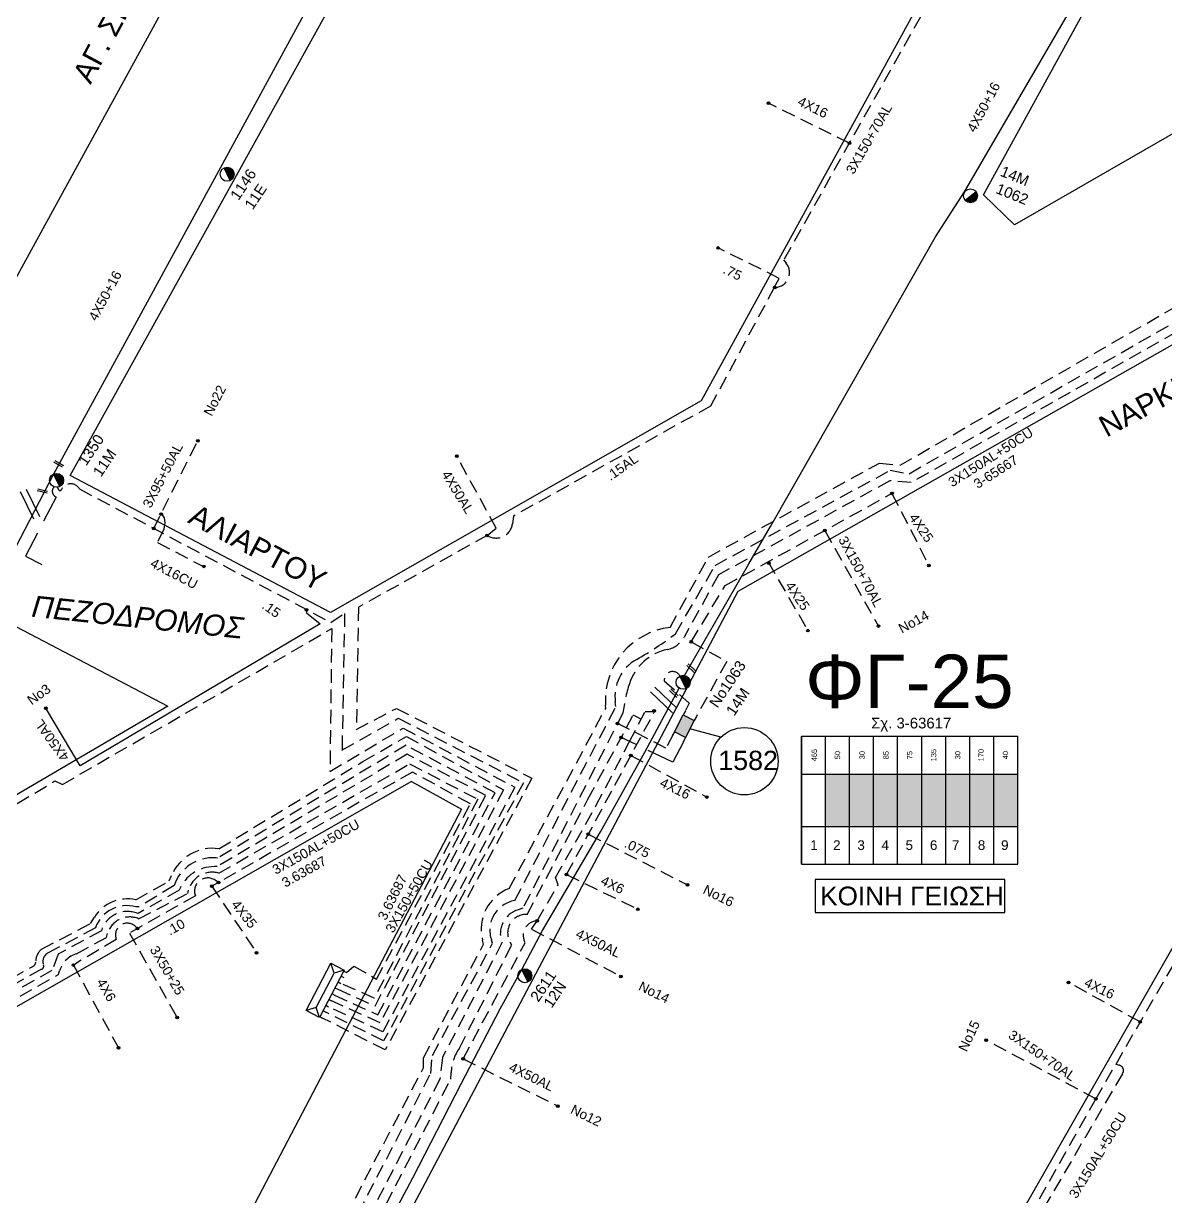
# Model space of a CAD drawing. Header units: millimetres. Extents: x 2101 to 3312, y 775 to 1363.
# Drawn here: x 2577.4 to 2684.2, y 838.9 to 948.8 of the extents above; entities that cross this region are included whole.
import ezdxf
from ezdxf.enums import TextEntityAlignment as Align

# ---------------------------------------------------------------- set-up
doc = ezdxf.new("R2010")
doc.units = ezdxf.units.MM
doc.linetypes.add('DASHED', pattern=[19.05, 12.7, -6.35])
for name, color, linetype in [('Link Box 4 Διευθύνσεων', 7, 'Continuous'), ('Άγνωστα', 7, 'Continuous'), ('Ασφαλειοκιβώτια Χ.Τ 9 αναχωρήσεων', 7, 'Continuous'), ('Γυμνά εναέρια ΧΤ (3Φ)   4x16CU', 7, 'Continuous'), ('Γυμνά εναέρια ΧΤ (3Φ)   4x50AL', 7, 'Continuous'), ('Εναέρια παροχή ΧΤ 4x16', 7, 'SYN_LINE'), ('Επιγραφές - Σχήματα', 7, 'Continuous'), ('Καλώδια ΧΤ   3x150+70AL', 7, 'DASHED'), ('Καλώδια ΧΤ   3x150AL+50CU', 7, 'DASHED'), ('Καλώδια ΧΤ   3x150AL+50XLPE', 7, 'DASHED'), ('Καλώδια ΧΤ   3x95+50 AL XLPE', 7, 'DASHED'), ('Καλώδια ΧΤ   4x50CU', 7, 'DASHED'), ('Μηχανική τομή', 7, 'Continuous'), ('Στύλος ΦΜ', 7, 'Continuous'), ('Στύλος ΦΜ @ 1', 7, 'Continuous'), ('Συνδέσεις', 7, 'Continuous'), ('Τομή', 7, 'Continuous'), ('Υποσταθμός πόλεως', 7, 'Continuous'), ('Υπόβαθρο ΔΕΗ', 7, 'Continuous'), ('Υπόγεια Καλώδια Δικτύου ΧΤ   .075', 7, 'DASHED'), ('Υπόγεια Καλώδια Δικτύου ΧΤ   .10', 7, 'DASHED'), ('Υπόγεια Καλώδια Δικτύου ΧΤ   .15', 7, 'DASHED'), ('Υπόγεια καλώδια Παροχών ΧΤ   4x25', 7, 'DASHED'), ('Υπόγεια καλώδια Παροχών ΧΤ   4x6', 7, 'DASHED')]:
    doc.layers.add(name, color=color, linetype=linetype)
doc.styles.add('arial', font='arial.ttf')
doc.styles.get("Standard").update_dxf_attribs({"font": 'arial.ttf'})
doc.linetypes.add('SYN_LINE', pattern='A,0.5,-0.0001,["/\\/\\/\\/",Standard,S=0.1,R=0,X=0,Y=-0.05],-0.25', length=0.7501)

# ---------------------------------------------------------------- blocks, each defined once
blk = doc.blocks.new('ΥΠΑΡΧΩΝ ΤΣΙΜΕΝΤΕΝΙΟΣ ΣΤΥΛΟΣ')
at = {"layer": 'Στύλος ΦΜ'}
blk.add_hatch(color=7, dxfattribs=at).paths.add_polyline_path([(-1.29, -2.28, 0.574793), (2.62, 0, 0.268822), (1.3, 2.27)])
at = {"layer": 'Στύλος ΦΜ', "color": 7}
blk.add_line((-1.29, -2.28), (1.3, 2.27), dxfattribs=at)
blk.add_circle((0, 0), 2.62, dxfattribs=at)
at = {"layer": 'Στύλος ΦΜ', "flags": 4}
for tag, p in [('ΑΡΙΘΜΟΣ', (-4.68, 8.05)), ('ΤΥΠΟΣ', (-4.91, 3.03))]:
    blk.add_attdef(tag, p, '', height=4, dxfattribs=at)
blk = doc.blocks.new('ΤΟΜΗ')
at = {"layer": 'Τομή', "ltscale": 40}
for p, q in [((-5.68, 0), (5.68, 0)), ((5.68, -2.33), (-5.68, -2.33))]:
    blk.add_line(p, q, dxfattribs=at)
blk = doc.blocks.new('ΜΗΧΑΝΙΚΗ ΤΟΜΗ')
at = {"layer": 'Μηχανική τομή', "ltscale": 40}
for p, q in [((-1.89, 0.78), (1.89, 0.78)), ((1.89, 0), (-1.89, 0))]:
    blk.add_line(p, q, dxfattribs=at)
blk = doc.blocks.new('_ΣΥΝΔΕΣΗ')
at = {"layer": 'Συνδέσεις', "linetype": 'SYN_LINE', "ltscale": 40}
blk.add_hatch(color=256, dxfattribs=at).paths.add_polyline_path([(0.5, -0.01, 1), (-0.5, -0.01, 1)])
at = {"layer": 'Συνδέσεις'}
blk.add_circle((0, -0.01), 0.5, dxfattribs=at)
blk = doc.blocks.new('ΑΣΦΑΛΕΙΟΚΙΒΩΤΙΟ ΥΠΟΣΤΑΘΜΟΥ 9 ΑΝΑΧΩΡΗΣΕΩΝ')
at = {"layer": 'Ασφαλειοκιβώτια Χ.Τ 9 αναχωρήσεων', "ltscale": 40}
for p, q in [((-23.8, 40.36), (24.02, 40.36)), ((-9.72, 40.36), (-9.72, -40.64)), ((9.94, 40.36), (9.94, -40.64)), ((-23.8, 31.36), (24.02, 31.36)), ((-23.8, 22.36), (24.02, 22.36)), ((-23.8, 13.36), (24.02, 13.36)), ((-23.8, 4.36), (24.02, 4.36)), ((-23.8, -4.64), (24.02, -4.64)), ((-23.8, -13.64), (24.02, -13.64)), ((-23.8, -22.64), (24.02, -22.64)), ((-23.8, -31.64), (24.02, -31.64))]:
    blk.add_line(p, q, dxfattribs=at)
at = {"layer": 'Ασφαλειοκιβώτια Χ.Τ 9 αναχωρήσεων'}
blk.add_lwpolyline([(-23.8, -40.64), (24.02, -40.64), (24.02, 40.36), (-23.8, 40.36)], close=True, dxfattribs=at)
for s, p in [('1', (-18.45, 37.08)), ('2', (-18.45, 28.51)), ('3', (-18.45, 19.44)), ('4', (-18.45, 10.41)), ('5', (-18.45, 1.4)), ('6', (-18.45, -7.73)), ('7', (-18.45, -15.98)), ('8', (-18.45, -25.66)), ('9', (-18.45, -34.36))]:
    blk.add_text(s, height=3.6, rotation=270, dxfattribs=at).set_placement(p)
at = {"layer": 'Ασφαλειοκιβώτια Χ.Τ 9 αναχωρήσεων', "ltscale": 40}
for tag, height, p in [('ΟΝΟΜΑ', 5, (-0.16, 44.31)), ('ΚΕΙΜΕΝΟ 1', 2, (17.06, 35.59)), ('ΚΕΙΜΕΝΟ 2', 2, (17.06, 26.88)), ('ΚΕΙΜΕΝΟ 3', 2, (17.06, 17.69)), ('ΚΕΙΜΕΝΟ 4', 2, (17.06, 8.71)), ('ΚΕΙΜΕΝΟ 5', 2, (17.06, -0.13)), ('ΚΕΙΜΕΝΟ 6', 2, (17.06, -9.05)), ('ΚΕΙΜΕΝΟ 7', 2, (17.06, -18.13)), ('ΚΕΙΜΕΝΟ 8', 2, (17.06, -26.85)), ('ΚΕΙΜΕΝΟ 9', 2, (17.06, -35.99)), ('ΣΧ', 2, (-0.1, -42.64))]:
    blk.add_attdef(tag, text='', height=height, dxfattribs=at).set_placement(p, align=Align.MIDDLE_CENTER)
blk = doc.blocks.new('ΥΠΟΣΤΑΘΜΟΣ ΠΟΛΕΩΣ 9 ΑΝΑΧΩΡΗΣΕΩΝ')
at = {"layer": 'Υποσταθμός πόλεως', "ltscale": 40}
for p, q in [((-9.63, -2.82), (-9.63, -4)), ((-7.12, -2.82), (-7.12, -4)), ((-4.84, -2.82), (-4.84, -4)), ((-2.36, -2.82), (-2.36, -4)), ((0.09, -2.82), (0.09, -4)), ((2.55, -2.82), (2.55, -4)), ((5.02, -2.82), (5.02, -4)), ((7.48, -2.82), (7.48, -4)), ((9.61, -2.82), (9.61, -4))]:
    blk.add_line(p, q, dxfattribs=at)
blk.add_lwpolyline([(-10.02, 2.82), (10.02, 2.82), (10.02, -2.82), (-10.02, -2.82)], close=True, dxfattribs=at)
for points in [[(-7.21, 0), (-10.02, 2.82)], [(-10.02, -2.82), (-7.21, 0)], [(-7.21, 0), (7.21, 0)], [(7.21, 0), (10.02, 2.82)], [(10.02, -2.82), (7.21, 0)]]:
    blk.add_lwpolyline(points, dxfattribs=at)
at = {"layer": 'Υποσταθμός πόλεως', "linetype": 'SYN_LINE', "ltscale": 40, "flags": 1}
for tag, p in [('ΜΕΤΑΣΧΗΜΑΤΙΣΜΟΣ', (10.79, 1.71)), ('ΙΣΧΥΣ', (10.77, -1.08)), ('ΑΡΙΘΜΟΣ', (10.89, -3.8))]:
    blk.add_attdef(tag, p, '', height=1.8, dxfattribs=at)
blk = doc.blocks.new('LINK BOX 4 ΑΝΑΧΩΡΗΣΕΩΝ')
at = {"layer": 'Link Box 4 Διευθύνσεων', "ltscale": 40}
blk.add_hatch(color=256, dxfattribs=at).paths.add_polyline_path([(-3.54, 0), (-3.54, -4.67), (3.54, -4.67), (3.54, 0)])
for p, q in [((-3.54, 0), (-5.33, 0)), ((5.33, 0), (3.54, 0)), ((-3.54, -4.67), (-5.33, -4.67)), ((5.33, -4.67), (3.54, -4.67))]:
    blk.add_line(p, q, dxfattribs=at)
blk.add_lwpolyline([(-3.54, -4.67), (-3.54, 0), (3.54, 0), (3.54, -4.67)], close=True, dxfattribs=at)

msp = doc.modelspace()

# ---------------------------------------------------------------- hatches: boundary and pattern name
at = {"layer": 'Ασφαλειοκιβώτια Χ.Τ 9 αναχωρήσεων'}
h = msp.add_hatch(color=27, dxfattribs=at)
h.dxf.hatch_style = 1
h.paths.add_polyline_path([(2654.67, 878.47), (2652.42, 878.47), (2652.42, 873.56), (2654.67, 873.56)])
h = msp.add_hatch(color=6, dxfattribs=at)
h.dxf.hatch_style = 1
h.paths.add_polyline_path([(2656.92, 873.56), (2656.92, 878.47), (2654.67, 878.47), (2654.67, 873.56)])
h = msp.add_hatch(color=85, dxfattribs=at)
h.dxf.hatch_style = 1
h.paths.add_polyline_path([(2656.92, 873.56), (2659.17, 873.56), (2659.17, 878.47), (2656.92, 878.47)])
h = msp.add_hatch(color=5, dxfattribs=at)
h.dxf.hatch_style = 1
h.paths.add_polyline_path([(2659.17, 873.56), (2661.42, 873.56), (2661.42, 878.47), (2659.17, 878.47)])
h = msp.add_hatch(color=1, dxfattribs=at)
h.dxf.hatch_style = 1
h.paths.add_polyline_path([(2661.42, 873.56), (2663.67, 873.56), (2663.67, 878.47), (2661.42, 878.47)])
h = msp.add_hatch(color=133, dxfattribs=at)
h.dxf.hatch_style = 1
h.paths.add_polyline_path([(2663.67, 873.56), (2665.92, 873.56), (2665.92, 878.47), (2663.67, 878.47)])
h = msp.add_hatch(color=173, dxfattribs=at)
h.dxf.hatch_style = 1
h.paths.add_polyline_path([(2668.17, 878.47), (2665.92, 878.47), (2665.92, 873.56), (2668.17, 873.56)])
h = msp.add_hatch(color=30, dxfattribs=at)
h.dxf.hatch_style = 1
h.paths.add_polyline_path([(2668.17, 873.56), (2670.42, 873.56), (2670.42, 878.47), (2668.17, 878.47)])

# ---------------------------------------------------------------- linework, layer by layer
at = {"color": 7, "ltscale": 0.2}
msp.add_line((2642.63, 881.92), (2639.73, 882.7), dxfattribs=at)
at = {"layer": 'Άγνωστα', "color": 173}
msp.add_lwpolyline([(2619.28, 1001.07), (2615.57, 969.78), (2604.35, 951.01), (2580.17, 906.57)], dxfattribs=at)
at = {"layer": 'Άγνωστα', "color": 30}
msp.add_lwpolyline([(2639.21, 887.72), (2643.9, 895.83), (2645.25, 898.17), (2647.26, 901.66), (2654.88, 915.03), (2662.72, 928.79), (2665.44, 932.98), (2677.66, 954.02), (2684.08, 965.66)], dxfattribs=at)
at = {"layer": 'Άγνωστα', "color": 1, "linetype": 'DASHED', "ltscale": 0.1}
msp.add_lwpolyline([(2647.63, 924.04), (2641.66, 912.93), (2623.22, 902.63), (2623.12, 901.9, -0.552534), (2620.76, 900.83, -3.332245)], format="xyb", dxfattribs=at)
at = {"layer": 'Άγνωστα', "color": 27}
msp.add_lwpolyline([(2580.17, 906.57), (2560.94, 869.46)], dxfattribs=at)
at = {"layer": 'Άγνωστα', "color": 5}
msp.add_lwpolyline([(2603.85, 893.89), (2603.85, 893.56), (2605.12, 892.56), (2582.67, 879.26)], dxfattribs=at)
at = {"layer": 'Άγνωστα', "color": 30, "linetype": 'DASHED', "ltscale": 0.1}
for points in [[(2594.99, 867.98), (2599.17, 861.74)], [(2587.28, 863.58), (2591.74, 855.69)]]:
    msp.add_lwpolyline(points, dxfattribs=at)
at = {"layer": 'Γυμνά εναέρια ΧΤ (3Φ)   4x16CU', "color": 5, "linetype": 'DASHED', "ltscale": 0.1}
msp.add_lwpolyline([(2590.28, 902.83), (2590.52, 902.47), (2590.58, 901.99), (2590.49, 901.4), (2589.9, 900.16), (2594.22, 897.9)], dxfattribs=at)
at = {"layer": 'Γυμνά εναέρια ΧΤ (3Φ)   4x50AL', "color": 1, "linetype": 'DASHED', "ltscale": 0.1}
msp.add_lwpolyline([(2620.76, 900.83), (2621.61, 901.49), (2617.91, 908.25)], dxfattribs=at)
at = {"layer": 'Γυμνά εναέρια ΧΤ (3Φ)   4x50AL', "color": 5, "ltscale": 40}
msp.add_lwpolyline([(2582.67, 879.26), (2579.46, 884.65)], dxfattribs=at)
at = {"layer": 'Γυμνά εναέρια ΧΤ (3Φ)   4x50AL', "color": 30, "linetype": 'DASHED', "ltscale": 0.1}
for points in [[(2624.91, 863.97), (2625.43, 864.73)], [(2624.91, 863.97), (2633.28, 859.52)], [(2618.51, 851.81), (2627.37, 847.39)]]:
    msp.add_lwpolyline(points, dxfattribs=at)
at = {"layer": 'Εναέρια παροχή ΧΤ 4x16', "color": 1, "linetype": 'DASHED', "ltscale": 0.1}
msp.add_lwpolyline([(2654.66, 937.55), (2647.08, 941.3)], dxfattribs=at)
at = {"layer": 'Εναέρια παροχή ΧΤ 4x16', "color": 30, "linetype": 'DASHED', "ltscale": 0.1}
msp.add_lwpolyline([(2634.2, 880.22), (2641.31, 876.33)], dxfattribs=at)
at = {"layer": 'Εναέρια παροχή ΧΤ 4x16', "color": 27, "linetype": 'DASHED', "ltscale": 0.1}
msp.add_lwpolyline([(2681.87, 855.27), (2675.15, 858.97)], dxfattribs=at)
at = {"layer": 'Επιγραφές - Σχήματα', "color": 190}
msp.add_lwpolyline([(2651.44, 865.52), (2669.2, 865.52), (2669.2, 868.61), (2651.44, 868.61)], close=True, dxfattribs=at)
at = {"layer": 'Επιγραφές - Σχήματα'}
msp.add_circle((2644.83, 879.68), 3.15, dxfattribs=at)
at = {"layer": 'Καλώδια ΧΤ   3x150+70AL', "color": 1, "ltscale": 0.1}
msp.add_lwpolyline([(2662.24, 951.04), (2648.5, 926.61), (2648.75, 926.3, -0.637149), (2647.63, 924.04, -91.102306)], format="xyb", dxfattribs=at)
at = {"layer": 'Καλώδια ΧΤ   3x150+70AL', "color": 2, "ltscale": 0.1}
msp.add_lwpolyline([(2595.6, 795.21), (2588.58, 798.42), (2615.47, 850.45), (2615.63, 852.14), (2621.27, 862.64), (2621.17, 862.92, -0.463768), (2623.34, 866.64), (2632.8, 884.79), (2632.75, 885.18, -0.308008), (2634.75, 889.22, 0.032224), (2638.38, 891.6), (2642.08, 898.01), (2658.48, 906.92), (2660.24, 906.6), (2714.05, 937.31), (2723.13, 942.56), (2723.43, 943.07, -0.139205), (2725.9, 945.36, -0.788497), (2727.61, 943.35, 1.964149)], format="xyb", dxfattribs=at)
at = {"layer": 'Καλώδια ΧΤ   3x150+70AL', "color": 6, "ltscale": 0.1}
msp.add_lwpolyline([(2725.01, 942.42), (2660.45, 905.78), (2658.44, 905.93), (2642.39, 897.12), (2639.2, 891.31, -0.217906), (2637.64, 890.15, 0.267016), (2634.07, 886.94, 0.048886), (2633.46, 884.2), (2624.1, 865.91), (2623.67, 865.78, 0.433229), (2622.14, 862.67), (2616.57, 851.95), (2616.33, 849.9), (2589.86, 798.61), (2595.85, 795.72)], format="xyb", dxfattribs=at)
at = {"layer": 'Καλώδια ΧΤ   3x150+70AL', "color": 30, "ltscale": 0.1}
for points in [[(2639.85, 890.86), (2643.03, 896.13), (2658.85, 904.88)], [(2652.35, 901.28), (2657.37, 892.34)], [(2628.19, 869.07), (2636.43, 884.35), (2636.49, 884.45)]]:
    msp.add_lwpolyline(points, dxfattribs=at)
at = {"layer": 'Καλώδια ΧΤ   3x150+70AL', "color": 27, "ltscale": 0.1}
for points in [[(2703.91, 893.81), (2684.97, 860.65), (2677.72, 848.08), (2669.88, 834.2)], [(2677.72, 848.08), (2667.46, 853.56)]]:
    msp.add_lwpolyline(points, dxfattribs=at)
at = {"layer": 'Καλώδια ΧΤ   3x150+70AL', "color": 30, "ltscale": 0.1}
for points in [[(2618.51, 851.81), (2624.31, 862.68), (2624.26, 862.79, -0.537252), (2625.43, 864.73), (2627.4, 868.11), (2627.14, 868.79), (2630.94, 875.49), (2634.06, 881.46), (2635.55, 884.35), (2636.43, 884.35)], [(2596.12, 796.28), (2591.1, 798.72), (2605.17, 826.38), (2617.35, 849.9), (2617.38, 850.53, -0.145978), (2618.16, 852.82), (2623.06, 862.47), (2622.9, 862.75, -0.594611), (2624.5, 865.33), (2630.19, 876.13), (2634.43, 884.01)]]:
    msp.add_lwpolyline(points, format="xyb", dxfattribs=at)
at = {"layer": 'Καλώδια ΧΤ   3x150+70AL', "color": 6, "ltscale": 0.1}
msp.add_lwpolyline([(2638.18, 882.25), (2637.48, 880.91), (2632.96, 883.22)], dxfattribs=at)
at = {"layer": 'Καλώδια ΧΤ   3x150+70AL', "color": 133, "ltscale": 0.1}
msp.add_lwpolyline([(2534.03, 836.35), (2534.58, 835.36), (2542.05, 838.94), (2542.72, 838.76, 0.3244), (2545.4, 839.81), (2559.98, 848.31), (2567.47, 852.07), (2575.39, 856.75), (2580.63, 859.71), (2580.74, 860.06, -0.251021), (2582.34, 861.66), (2585.13, 863.18), (2585.24, 863.56, -0.446979), (2588.14, 864.93), (2592.73, 867.29), (2592.82, 867.62, -0.418915), (2595.64, 869.2), (2613.5, 879.43), (2619.87, 876.12), (2610.19, 857.51), (2607.06, 858.87)], format="xyb", dxfattribs=at)
at = {"layer": 'Καλώδια ΧΤ   3x150AL+50CU', "color": 27, "ltscale": 0.1}
for points in [[(2595.33, 794.65), (2587.26, 798.26), (2614.79, 850.97), (2614.79, 851.9), (2620.42, 862.55), (2620.32, 862.93, -0.38164), (2622.8, 867.75), (2631.85, 884.63), (2631.83, 884.94, -0.398638), (2637.88, 892.21), (2641.46, 898.8), (2657.47, 907.6), (2659.4, 907.4), (2715.11, 939.48), (2722.64, 943.48), (2722.78, 943.95, -0.496308), (2727.61, 945.79, -0.255214), (2728.88, 943.55), (2732.31, 941.47), (2718, 917.14), (2718.07, 916.33, -0.515738), (2715.57, 914.18), (2705.93, 897.83)], [(2679.58, 851.31), (2679.92, 851.22, -0.534847), (2680.21, 850.42), (2669.16, 831.55)]]:
    msp.add_lwpolyline(points, format="xyb", dxfattribs=at)
at = {"layer": 'Καλώδια ΧΤ   3x150AL+50CU', "color": 1, "ltscale": 0.1}
msp.add_lwpolyline([(2620.76, 900.83), (2608.72, 894.09), (2608.51, 882.64), (2612.28, 884.63), (2624.95, 878.09), (2611.21, 852.65), (2605.36, 855.63)], dxfattribs=at)
at = {"layer": 'Καλώδια ΧΤ   3x150AL+50CU', "color": 27, "ltscale": 0.1}
msp.add_lwpolyline([(2561.59, 869.39), (2563.67, 867.95), (2580.31, 877.83), (2581, 877.5), (2606.21, 892.1), (2606.04, 878.73), (2612.91, 882.79), (2623.36, 877.24), (2610.98, 854.34), (2605.91, 856.69)], dxfattribs=at)
at = {"layer": 'Καλώδια ΧΤ   3x150AL+50CU', "color": 173, "ltscale": 0.1}
msp.add_lwpolyline([(2550.63, 845.69), (2551.39, 845.69), (2562.15, 851.52), (2572.95, 857.5), (2578.29, 860.5, 0.277725), (2578.51, 860.88, -0.230888), (2579.06, 862.09), (2583.65, 864.49), (2584.02, 865.09, -0.323256), (2587.88, 866.7), (2591.01, 868.48), (2591.22, 868.97, -0.341394), (2595.64, 871.49), (2609.12, 879.65), (2613.2, 882), (2622.3, 877), (2610.74, 855.18), (2606.14, 857.27)], format="xyb", dxfattribs=at)
at = {"layer": 'Καλώδια ΧΤ   3x150AL+50CU', "color": 85, "ltscale": 0.1}
msp.add_lwpolyline([(2606.46, 857.79), (2610.52, 855.93), (2621.49, 876.72), (2613.17, 881.17), (2595.56, 870.61), (2595.36, 870.63, 0.342903), (2591.46, 868.04), (2588.15, 866.05), (2587.88, 866.05, 0.39358), (2584.09, 864.07), (2579.68, 861.75, 0.378977), (2579.24, 860.59, -0.445293), (2579.04, 860.2), (2552.21, 845.35), (2551.18, 844.66)], format="xyb", dxfattribs=at)
at = {"layer": 'Καλώδια ΧΤ   3x150AL+50CU', "color": 6, "ltscale": 0.1}
msp.add_lwpolyline([(2606.77, 858.33), (2610.26, 856.76), (2620.63, 876.48), (2613.27, 880.33), (2595.5, 869.81), (2595.23, 869.81, 0.302276), (2591.93, 867.62), (2588.09, 865.42), (2587.92, 865.48, 0.421658), (2584.65, 863.81), (2580.61, 861.63), (2580.02, 860.08), (2545.01, 840.48), (2545.99, 830.09), (2544.15, 829.46), (2545.26, 814.48), (2546.35, 813), (2547.26, 805.29)], format="xyb", dxfattribs=at)
at = {"layer": 'Καλώδια ΧΤ   3x150AL+50CU', "color": 30, "ltscale": 0.1}
msp.add_lwpolyline([(2607.59, 859.89), (2608.28, 860.48), (2610.4, 859.29), (2619.19, 875.69), (2613.76, 878.66), (2594.99, 867.98)], dxfattribs=at)
at = {"layer": 'Καλώδια ΧΤ   3x150AL+50XLPE', "color": 30, "linetype": 'DASHED', "ltscale": 0.2}
msp.add_line((2634.43, 884.01), (2635.17, 883.62), dxfattribs=at)
at = {"layer": 'Καλώδια ΧΤ   3x150AL+50XLPE', "color": 30, "linetype": 'DASHED', "ltscale": 0.1}
msp.add_lwpolyline([(2639.86, 890.86), (2643.17, 889.03), (2640.34, 883.88)], dxfattribs=at)
msp.add_lwpolyline([(2638.8, 887.66, 0.821559), (2637.33, 887.21), (2639.67, 885.11), (2639.31, 884.42)], format="xyb", dxfattribs=at)
at = {"layer": 'Καλώδια ΧΤ   3x150AL+50XLPE', "color": 30, "linetype": 'DASHED', "ltscale": 0.2}
msp.add_lwpolyline([(2639.12, 881.51), (2638.13, 879.6), (2633.3, 881.91)], dxfattribs=at)
at = {"layer": 'Καλώδια ΧΤ   3x95+50 AL XLPE', "color": 5, "ltscale": 0.1}
msp.add_lwpolyline([(2589.55, 901.48), (2593.67, 909.68)], dxfattribs=at)
at = {"layer": 'Καλώδια ΧΤ   4x50CU', "color": 62, "linetype": 'Continuous', "ltscale": 0.1}
msp.add_lwpolyline([(2586.58, 788.47), (2596.63, 807.47), (2602.76, 820.17), (2605.04, 824.76), (2609.15, 831.9), (2613.79, 840.69), (2618.33, 849.47), (2621.96, 856.51), (2623.99, 860.18), (2625.94, 863.82), (2631.35, 873.08), (2635.5, 880.53), (2638.73, 886.53)], dxfattribs=at)
at = {"layer": 'Υπόβαθρο ΔΕΗ'}
for points in [[(2571.19, 1026.14), (2618.04, 1000.63), (2538.98, 856.13), (2482.95, 825.01), (2466.64, 833.67), (2553.45, 993.18), (2571.19, 1026.14)], [(2630.17, 993.88), (2672.62, 971.57), (2640.77, 913.43), (2606.08, 893.61), (2581.74, 906.42), (2630.17, 993.88)], [(2684.85, 964.92), (2703.57, 954.98), (2704.21, 949.54), (2670.11, 929.9), (2667.2, 932.71), (2684.85, 964.92)], [(2587.48, 788.18), (2644.26, 895.6), (2725.25, 941.59)], [(2725.25, 941.59), (2729.07, 939.67), (2642.93, 788.66)], [(2574.72, 893.29), (2590.86, 884.83), (2563.7, 868.93), (2561.86, 870.11), (2574.72, 893.29)], [(2613.69, 877.78), (2545.6, 838.97)], [(2613.69, 877.78), (2618.35, 875.2), (2572.53, 787.77)]]:
    msp.add_lwpolyline(points, dxfattribs=at)
at = {"layer": 'Υπόγεια Καλώδια Δικτύου ΧΤ   .075', "color": 1, "ltscale": 0.1}
msp.add_lwpolyline([(2647.63, 924.04), (2648.09, 924.89), (2642.36, 927.74)], dxfattribs=at)
at = {"layer": 'Υπόγεια Καλώδια Δικτύου ΧΤ   .075', "color": 30, "ltscale": 0.1}
msp.add_lwpolyline([(2630.22, 872.85), (2639.5, 868.1)], dxfattribs=at)
at = {"layer": 'Υπόγεια Καλώδια Δικτύου ΧΤ   .10', "color": 30, "ltscale": 0.1}
msp.add_lwpolyline([(2595.61, 868.33), (2595.29, 868.55, 0.731712), (2593.45, 867.07), (2587.28, 863.58)], format="xyb", dxfattribs=at)
at = {"layer": 'Υπόγεια Καλώδια Δικτύου ΧΤ   .15', "color": 5, "ltscale": 0.1}
msp.add_lwpolyline([(2580.53, 905.33), (2580.63, 905.12, 0.636939), (2580.93, 905.12, -0.615057), (2582.6, 905.17), (2606.14, 892.67), (2607.42, 893.52), (2607.17, 880.71), (2612.44, 883.71), (2624.15, 877.66), (2611.07, 853.49), (2605.65, 856.19)], format="xyb", dxfattribs=at)
at = {"layer": 'Υπόγεια καλώδια Παροχών ΧΤ   4x25', "color": 30, "ltscale": 0.1}
for points in [[(2658.64, 904.76), (2662.1, 898)], [(2647.04, 898.35), (2650.78, 891.91)]]:
    msp.add_lwpolyline(points, dxfattribs=at)
at = {"layer": 'Υπόγεια καλώδια Παροχών ΧΤ   4x6', "color": 27, "linetype": 'DASHED', "ltscale": 0.2}
msp.add_lwpolyline([(2580.23, 905.37, 0.531006), (2580.42, 904.41), (2577.56, 898.89), (2579.08, 898.1)], format="xyb", dxfattribs=at)
at = {"layer": 'Υπόγεια καλώδια Παροχών ΧΤ   4x6', "color": 30, "ltscale": 0.1}
for points in [[(2628.19, 869.07), (2634.86, 865.82)], [(2582.03, 860.6), (2586.26, 852.84)]]:
    msp.add_lwpolyline(points, dxfattribs=at)
msp.add_lwpolyline([(2588.04, 864.01), (2587.85, 864.2, 0.815511), (2586.05, 862.99), (2582.03, 860.6)], format="xyb", dxfattribs=at)

# ---------------------------------------------------------------- block references
at = {"layer": 'Link Box 4 Διευθύνσεων', "xscale": 0.25, "yscale": 0.25, "zscale": 0.25, "rotation": 62.62245646856979}
msp.add_blockref('LINK BOX 4 ΑΝΑΧΩΡΗΣΕΩΝ', (2638.69, 883.23), dxfattribs=at)
at = {"layer": 'Ασφαλειοκιβώτια Χ.Τ 9 αναχωρήσεων'}
ref = msp.add_blockref('ΑΣΦΑΛΕΙΟΚΙΒΩΤΙΟ ΥΠΟΣΤΑΘΜΟΥ 9 ΑΝΑΧΩΡΗΣΕΩΝ', (2660.26, 875.99), dxfattribs=dict(at, xscale=0.25, yscale=0.25, zscale=0.25, rotation=90))
ref.add_attrib('ΚΕΙΜΕΝΟ 2', '50', dxfattribs={"ltscale": 40, "height": 0.5, "rotation": 90}).set_placement((2653.54, 880.25), align=Align.MIDDLE_CENTER)
ref.add_attrib('ΚΕΙΜΕΝΟ 1', '465', dxfattribs={"ltscale": 40, "height": 0.5, "rotation": 90}).set_placement((2651.37, 880.25), align=Align.MIDDLE_CENTER)
ref.add_attrib('ΚΕΙΜΕΝΟ 3', '30', dxfattribs={"ltscale": 40, "height": 0.5, "rotation": 90}).set_placement((2655.84, 880.25), align=Align.MIDDLE_CENTER)
ref.add_attrib('ΚΕΙΜΕΝΟ 4', '85', dxfattribs={"ltscale": 40, "height": 0.5, "rotation": 90}).set_placement((2658.08, 880.25), align=Align.MIDDLE_CENTER)
ref.add_attrib('ΚΕΙΜΕΝΟ 5', '75', dxfattribs={"ltscale": 40, "height": 0.5, "rotation": 90}).set_placement((2660.29, 880.25), align=Align.MIDDLE_CENTER)
ref.add_attrib('ΚΕΙΜΕΝΟ 6', '135', dxfattribs={"ltscale": 40, "height": 0.5, "rotation": 90}).set_placement((2662.53, 880.25), align=Align.MIDDLE_CENTER)
ref.add_attrib('ΚΕΙΜΕΝΟ 7', '30', dxfattribs={"ltscale": 40, "height": 0.5, "rotation": 90}).set_placement((2664.79, 880.25), align=Align.MIDDLE_CENTER)
ref.add_attrib('ΚΕΙΜΕΝΟ 8', '170', dxfattribs={"ltscale": 40, "height": 0.5, "rotation": 90}).set_placement((2666.98, 880.25), align=Align.MIDDLE_CENTER)
ref.add_attrib('ΚΕΙΜΕΝΟ 9', '40', dxfattribs={"ltscale": 40, "height": 0.5, "rotation": 90}).set_placement((2669.26, 880.25), align=Align.MIDDLE_CENTER)
at = {"layer": 'Μηχανική τομή'}
for p, xscale, yscale, zscale, rotation in [((2580.7, 907.61), 0.2499999999999998, 0.2499999999999998, 0.2499999999999998, 151.3438616485551), ((2579.11, 904.89), 0.2499999999999998, 0.2499999999999998, 0.2499999999999998, 346.5993326148746), ((2639.91, 888.47), 0.2499999999999999, 0.2499999999999999, 0.2499999999999999, 136.0879759371081), ((2638.29, 886.13), 0.2499999999999999, 0.2499999999999999, 0.2499999999999999, 136.0879759371081)]:
    msp.add_blockref('ΜΗΧΑΝΙΚΗ ΤΟΜΗ', p, dxfattribs=dict(at, xscale=xscale, yscale=yscale, zscale=zscale, rotation=rotation))
at = {"layer": 'Στύλος ΦΜ @ 1', "ltscale": 40}
ref = msp.add_blockref('ΥΠΑΡΧΩΝ ΤΣΙΜΕΝΤΕΝΙΟΣ ΣΤΥΛΟΣ', (2596.42, 934.64), dxfattribs=dict(at, xscale=0.2499999999999999, yscale=0.2499999999999999, zscale=0.2499999999999999, rotation=56.11631112796076))
ref.add_attrib('ΤΥΠΟΣ', '11E', (2598.81, 931.24), dxfattribs={"layer": 'Στύλος ΦΜ', "height": 1, "rotation": 56.1163, "flags": 4})
ref.add_attrib('ΑΡΙΘΜΟΣ', '1146', (2597.48, 932.12), dxfattribs={"layer": 'Στύλος ΦΜ', "height": 1, "rotation": 56.1163, "flags": 4})
ref = msp.add_blockref('ΥΠΑΡΧΩΝ ΤΣΙΜΕΝΤΕΝΙΟΣ ΣΤΥΛΟΣ', (2665.99, 932.62), dxfattribs=dict(at, xscale=0.25, yscale=0.25, zscale=0.25, rotation=338.0348720893729))
ref.add_attrib('ΤΥΠΟΣ', '1062', (2668.27, 932.9), dxfattribs={"layer": 'Στύλος ΦΜ', "height": 1, "rotation": 338.0349, "flags": 4})
ref.add_attrib('ΑΡΙΘΜΟΣ', '14M', (2668.69, 934.52), dxfattribs={"layer": 'Στύλος ΦΜ', "height": 1, "rotation": 338.0349, "flags": 4})
ref = msp.add_blockref('ΥΠΑΡΧΩΝ ΤΣΙΜΕΝΤΕΝΙΟΣ ΣΤΥΛΟΣ', (2580.46, 905.98), dxfattribs=dict(at, xscale=0.2499999999999999, yscale=0.2499999999999999, zscale=0.2499999999999999, rotation=56.11631112796076))
ref.add_attrib('ΤΥΠΟΣ', '11M', (2584.61, 906.22), dxfattribs={"layer": 'Στύλος ΦΜ', "height": 1, "rotation": 56.1163, "flags": 4})
ref.add_attrib('ΑΡΙΘΜΟΣ', '1350', (2583.23, 907.27), dxfattribs={"layer": 'Στύλος ΦΜ', "height": 1, "rotation": 56.1163, "flags": 4})
ref = msp.add_blockref('ΥΠΑΡΧΩΝ ΤΣΙΜΕΝΤΕΝΙΟΣ ΣΤΥΛΟΣ', (2639.09, 887.07), dxfattribs=dict(at, xscale=0.2499999999999999, yscale=0.2499999999999999, zscale=0.2499999999999999, rotation=56.11631112796076))
ref.add_attrib('ΤΥΠΟΣ', '14M', (2643.87, 883.85), dxfattribs={"layer": 'Στύλος ΦΜ', "height": 1, "rotation": 56.1163, "flags": 4})
ref.add_attrib('ΑΡΙΘΜΟΣ', 'No1063', (2642.3, 884.6), dxfattribs={"layer": 'Στύλος ΦΜ', "height": 1, "rotation": 56.1163, "flags": 4})
ref = msp.add_blockref('ΥΠΑΡΧΩΝ ΤΣΙΜΕΝΤΕΝΙΟΣ ΣΤΥΛΟΣ', (2624.28, 859.6), dxfattribs=dict(at, xscale=0.2499999999999999, yscale=0.2499999999999999, zscale=0.2499999999999999, rotation=56.11631112796076))
ref.add_attrib('ΤΥΠΟΣ', '12N', (2626.79, 856.5), dxfattribs={"layer": 'Στύλος ΦΜ', "height": 1, "rotation": 56.1163, "flags": 4})
ref.add_attrib('ΑΡΙΘΜΟΣ', '2611', (2625.55, 857.07), dxfattribs={"layer": 'Στύλος ΦΜ', "height": 1, "rotation": 56.1163, "flags": 4})
at = {"layer": 'Συνδέσεις', "xscale": 0.25, "yscale": 0.25, "zscale": 0.25}
for p in [(2647.08, 941.3), (2654.66, 937.55), (2642.36, 927.74), (2647.67, 924.04), (2593.67, 909.68), (2617.91, 908.25), (2658.64, 904.76), (2590.25, 902.82), (2589.55, 901.48), (2620.76, 900.83), (2652.35, 901.28), (2594.25, 897.93), (2647.11, 898.22), (2662.1, 898), (2603.85, 893.85), (2650.78, 891.91), (2657.37, 892.34), (2639.86, 890.86), (2579.46, 884.65), (2636.38, 884.4), (2632.96, 883.22), (2633.3, 881.91), (2634.2, 880.22), (2641.31, 876.33), (2630.22, 872.85), (2628.19, 869.07), (2594.99, 867.98), (2595.61, 868.33), (2639.5, 868.1), (2634.86, 865.82), (2625.43, 864.73), (2588.04, 864.01), (2599.17, 861.74), (2582.03, 860.6), (2633.28, 859.52), (2675.15, 858.97), (2591.74, 855.69), (2681.87, 855.27), (2667.46, 853.56), (2586.26, 852.84), (2618.51, 851.81), (2677.72, 848.08), (2627.37, 847.39)]:
    msp.add_blockref('_ΣΥΝΔΕΣΗ', p, dxfattribs=at)
at = {"layer": 'Τομή', "xscale": 0.2499999999999996, "yscale": 0.2499999999999996, "zscale": 0.2499999999999996}
for p, rotation in [((2577.71, 903.61), 115.5775459483611), ((2637.47, 885.62), 316.1816079929889)]:
    msp.add_blockref('ΤΟΜΗ', p, dxfattribs=dict(at, rotation=rotation))
at = {"layer": 'Υποσταθμός πόλεως', "xscale": 0.2500000000000833, "yscale": 0.2500000000000833, "zscale": 0.2500000000000833, "rotation": 62.33589706082437}
msp.add_blockref('ΥΠΟΣΤΑΘΜΟΣ ΠΟΛΕΩΣ 9 ΑΝΑΧΩΡΗΣΕΩΝ', (2605.59, 858.23), dxfattribs=at)

# ---------------------------------------------------------------- texts
at = {"layer": 'Άγνωστα', "ltscale": 40, "char_height": 0.9, "width": 69.1904, "attachment_point": 1, "style": 'arial'}
for s, insert, rotation in [('4X50+16', (2665.61, 938.91), 61.6891), ('4X50+16', (2583.4, 921.25), 61.6891), ('No22', (2594.17, 912.33), 62.4952), ('3-65667', (2666.17, 905.92), 32.564), ('.15AL', (2631.78, 906.63), 35.4688), ('No14', (2659.13, 892.42), 28.4535), ('No3', (2577.6, 885.64), 35.375), ('3.63687', (2601.42, 868.62), 29.3405), ('3.63687', (2610.47, 865.11), 63.3761), ('No16', (2641.26, 868.15), 333.8703), ('4X35', (2597.46, 866.8), 308.4141), ('3X50+25', (2589.93, 862.51), 300.3293), ('No14', (2635.23, 859.11), 333.8703), ('No15', (2664.81, 852.79), 64.8869), ('No12', (2628.87, 847.57), 333.8703)]:
    msp.add_mtext(s, dxfattribs=dict(at, insert=insert, rotation=rotation))
at = {"layer": 'Γυμνά εναέρια ΧΤ (3Φ)   4x16CU', "ltscale": 40, "insert": (2589.56, 898.74), "char_height": 0.9, "width": 69.1904, "attachment_point": 1, "rotation": 332.6296, "style": 'arial'}
msp.add_mtext('4X16CU', dxfattribs=at)
at = {"layer": 'Γυμνά εναέρια ΧΤ (3Φ)   4x50AL', "ltscale": 40, "char_height": 0.9, "width": 69.1904, "attachment_point": 1, "style": 'arial'}
for insert, rotation in [((2617.22, 907.02), 301.6662), ((2580.98, 879.56), 126.064), ((2629.35, 864.03), 333.8703), ((2623.1, 851.53), 333.8703)]:
    msp.add_mtext('4X50AL', dxfattribs=dict(at, insert=insert, rotation=rotation))
at = {"layer": 'Εναέρια παροχή ΧΤ 4x16', "ltscale": 40, "char_height": 0.9, "width": 69.1904, "attachment_point": 1, "rotation": 333.8703, "style": 'arial'}
for insert in [(2650.12, 941.96), (2637.23, 878.18), (2676.94, 859.47)]:
    msp.add_mtext('4X16', dxfattribs=dict(at, insert=insert))
at = {"layer": 'Επιγραφές - Σχήματα', "ltscale": 40, "char_height": 2, "width": 28.8889, "attachment_point": 1, "style": 'arial'}
for s, insert, rotation in [('AΓ. ΣΠYPIΔΩNOΣ', (2581.87, 943.93), 61.8474), ('ΝΑΡΚΙΣΣΟΥ', (2677.76, 911.73), 28.1615), ('ΑΛΙΑΡΤΟΥ', (2593.58, 903.84), 332.0286), ('{\\fArial|b0|i1|c161|p34;ΠΕΖΟΔΡΟΜΟΣ}', (2578.27, 895.21), 353.9957)]:
    msp.add_mtext(s, dxfattribs=dict(at, insert=insert, rotation=rotation))
at = {"layer": 'Επιγραφές - Σχήματα', "ltscale": 40, "width": 13.6107, "attachment_point": 1, "style": 'arial'}
for s, insert, char_height in [('ΦΓ-25', (2650.51, 889.66), 5), ('Σχ. 3-63617', (2656.69, 883.75), 1)]:
    msp.add_mtext(s, dxfattribs=dict(at, insert=insert, char_height=char_height))
at = {"layer": 'Επιγραφές - Σχήματα', "insert": (2642.38, 880.66), "char_height": 1.8, "width": 8.5591, "attachment_point": 1}
msp.add_mtext('1582', dxfattribs=at)
at = {"layer": 'Επιγραφές - Σχήματα', "color": 190, "insert": (2651.92, 867.94), "char_height": 1.75, "width": 17.5655, "attachment_point": 1}
msp.add_mtext('KOINH ΓΕΙΩΣΗ', dxfattribs=at)
at = {"layer": 'Καλώδια ΧΤ   3x150+70AL', "ltscale": 40, "char_height": 0.9, "width": 69.1904, "attachment_point": 1, "style": 'arial'}
for insert, rotation in [((2654.27, 935.01), 60.0682), ((2654.38, 900.87), 298.2868)]:
    msp.add_mtext('3X150+70AL', dxfattribs=dict(at, insert=insert, rotation=rotation))
at = {"layer": 'Καλώδια ΧΤ   3x150+70AL', "color": 0, "ltscale": 40, "insert": (2669.95, 854.58), "char_height": 0.9, "width": 69.1904, "attachment_point": 1, "rotation": 325.27, "style": 'arial'}
msp.add_mtext('3X150+70AL', dxfattribs=at)
at = {"layer": 'Καλώδια ΧΤ   3x150AL+50CU', "ltscale": 40, "char_height": 0.9, "width": 69.1904, "attachment_point": 1, "style": 'arial'}
for s, insert, rotation in [('3X150AL+50CU', (2663.79, 906.07), 32.564), ('3X150AL+50CU', (2600.53, 869.82), 29.3405), ('3X150+50CU', (2611.18, 863.97), 60.3713), ('3X150AL+50CU', (2675.14, 839.13), 58.5987)]:
    msp.add_mtext(s, dxfattribs=dict(at, insert=insert, rotation=rotation))
at = {"layer": 'Καλώδια ΧΤ   3x95+50 AL XLPE', "ltscale": 40, "insert": (2588.47, 903.72), "char_height": 0.9, "width": 69.1904, "attachment_point": 1, "rotation": 62.4952, "style": 'arial'}
msp.add_mtext('3X95+50AL', dxfattribs=at)
at = {"layer": 'Υπόγεια Καλώδια Δικτύου ΧΤ   .075', "ltscale": 40, "char_height": 0.9, "width": 69.1904, "attachment_point": 1, "rotation": 333.8703, "style": 'arial'}
for s, insert in [('.75', (2643.14, 926.23)), ('.075', (2633.9, 872.48))]:
    msp.add_mtext(s, dxfattribs=dict(at, insert=insert))
at = {"layer": 'Υπόγεια Καλώδια Δικτύου ΧΤ   .10', "ltscale": 40, "insert": (2590.62, 864.12), "char_height": 0.9, "width": 69.1904, "attachment_point": 1, "rotation": 29.3405, "style": 'arial'}
msp.add_mtext('.10', dxfattribs=at)
at = {"layer": 'Υπόγεια Καλώδια Δικτύου ΧΤ   .15', "ltscale": 40, "insert": (2600.12, 894.8), "char_height": 0.9, "width": 69.1904, "attachment_point": 1, "rotation": 324.4198, "style": 'arial'}
msp.add_mtext('.15', dxfattribs=at)
at = {"layer": 'Υπόγεια καλώδια Παροχών ΧΤ   4x25', "ltscale": 40, "char_height": 0.9, "width": 69.1904, "attachment_point": 1, "rotation": 304.4246, "style": 'arial'}
for insert in [(2660.93, 903), (2649.35, 896.62)]:
    msp.add_mtext('4X25', dxfattribs=dict(at, insert=insert))
at = {"layer": 'Υπόγεια καλώδια Παροχών ΧΤ   4x6', "ltscale": 40, "char_height": 0.9, "width": 69.1904, "attachment_point": 1, "style": 'arial'}
for insert, rotation in [((2631.69, 869.01), 333.8703), ((2584.94, 859.46), 300.3293)]:
    msp.add_mtext('4X6', dxfattribs=dict(at, insert=insert, rotation=rotation))

doc.saveas('drawing.dxf')
